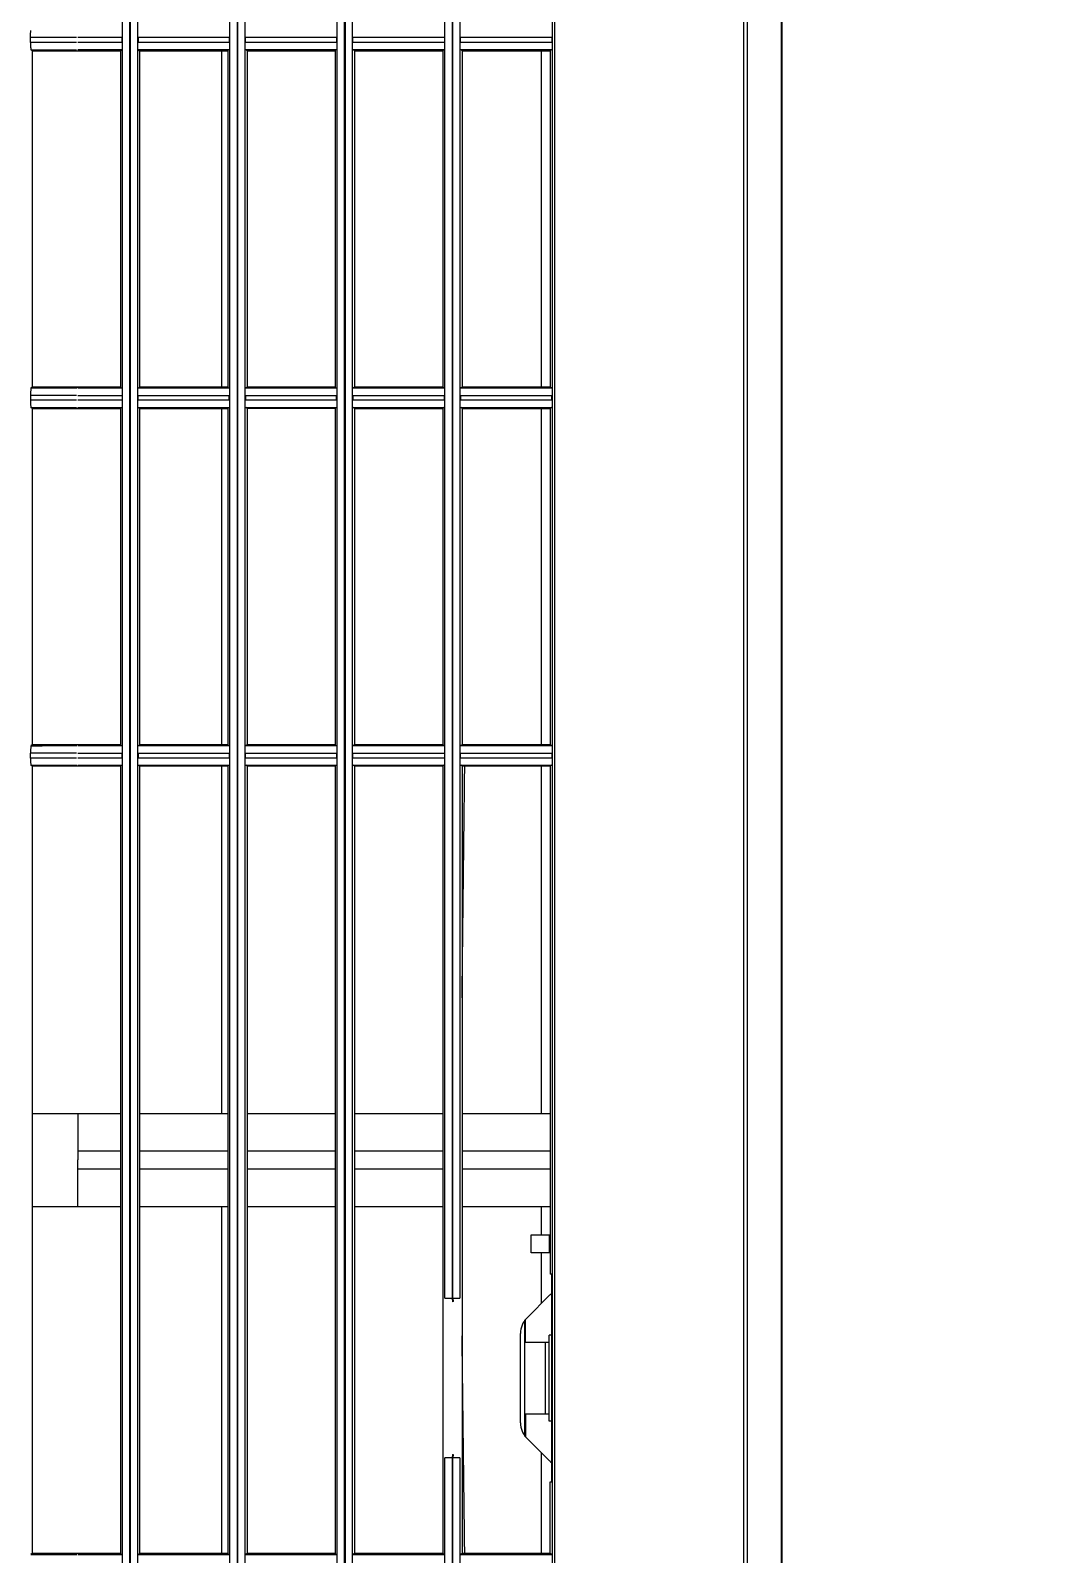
# Model space of a CAD drawing. Header units: centimetres. Extents: x 31 to 22766, y 238 to 3306.
# Drawn here: x 1756.53 to 1770.67, y 1221.64 to 1242.94 of the extents above; entities that cross this region are included whole.
import ezdxf
from ezdxf.xclip import XClip

# ---------------------------------------------------------------- set-up
doc = ezdxf.new("R2010")
doc.units = ezdxf.units.CM
doc.header["$XCLIPFRAME"] = 0
doc.layers.add('00_BORDA_DUVAR', color=8, linetype='Continuous', lineweight=40)

# ---------------------------------------------------------------- blocks, each defined once
blk = doc.blocks.new('DUVAR PLANI')
at = {"layer": '00_BORDA_DUVAR', "lineweight": 40, "extrusion": (1.81127e-16, 0, -1)}
blk.add_lwpolyline([(-36065.638, 5842.619), (-36065.638, 5612.619), (-36075.638, 5612.619), (-36075.638, 5592.619), (-36035.638, 5592.619), (-36035.638, 5612.619), (-36045.638, 5612.619), (-36045.638, 5842.619)], dxfattribs=at)
blk = doc.blocks.new('fxaq 2.8 kw iç ünite')
at = {"color": 7, "linetype": 'Continuous', "true_color": 0xffffff}
for p, q in [((11534.17, 4110.661), (11465.73, 4110.661)), ((11466.67, 4110.176), (11543.17, 4110.176)), ((11543.17, 4110.133), (11466.67, 4110.133)), ((11531.12, 4107.49), (11468.52, 4107.49)), ((11530.995, 4107.46), (11468.645, 4107.46)), ((11484.136, 4107.449), (11484.136, 4106.174)), ((11484.136, 4107.449), (11484.204, 4107.449)), ((11484.204, 4107.449), (11484.204, 4106.174)), ((11484.304, 4106.179), (11484.304, 4107.444)), ((11484.32, 4107.428), (11484.304, 4107.444)), ((11484.32, 4106.195), (11484.32, 4107.428)), ((11484.32, 4107.428), (11489.02, 4107.428)), ((11484.32, 4107.302), (11489.02, 4107.302)), ((11489.036, 4107.444), (11489.02, 4107.428)), ((11489.02, 4107.428), (11489.02, 4106.195)), ((11489.02, 4107.428), (11489.02, 4107.428)), ((11489.036, 4107.444), (11489.036, 4106.179)), ((11489.204, 4107.449), (11489.136, 4107.449)), ((11489.136, 4106.174), (11489.136, 4107.449)), ((11489.204, 4107.449), (11489.204, 4106.174)), ((11489.304, 4106.179), (11489.304, 4107.444)), ((11489.304, 4107.444), (11489.32, 4107.428)), ((11489.321, 4107.428), (11489.32, 4107.428)), ((11489.32, 4106.195), (11489.32, 4107.428)), ((11489.32, 4107.302), (11494.02, 4107.302)), ((11489.321, 4107.428), (11494.02, 4107.428)), ((11494.036, 4107.444), (11494.02, 4107.428)), ((11494.02, 4107.428), (11494.02, 4106.195)), ((11494.036, 4107.444), (11494.036, 4106.179)), ((11494.136, 4106.174), (11494.136, 4107.449)), ((11494.136, 4107.449), (11494.204, 4107.449)), ((11494.204, 4107.449), (11494.204, 4106.174)), ((11494.304, 4107.444), (11494.32, 4107.428)), ((11494.304, 4106.179), (11494.304, 4107.444)), ((11494.32, 4107.428), (11501.42, 4107.428)), ((11494.32, 4107.428), (11494.32, 4106.195)), ((11494.32, 4107.302), (11499.17, 4107.302)), ((11499.17, 4106.195), (11499.17, 4107.428)), ((11499.695, 4106.195), (11499.695, 4107.428)), ((11499.945, 4106.195), (11499.945, 4107.428)), ((11500.47, 4106.195), (11500.47, 4107.428)), ((11500.47, 4107.302), (11500.87, 4107.302)), ((11500.87, 4107.161), (11500.87, 4107.428)), ((11500.87, 4107.411), (11501.12, 4107.411)), ((11501.12, 4107.428), (11501.12, 4107.161)), ((11501.12, 4107.302), (11501.83, 4107.302)), ((11504.32, 4107.449), (11501.42, 4107.449)), ((11501.42, 4107.449), (11501.42, 4107.428)), ((11501.708, 4107.423), (11502.032, 4107.099)), ((11502.27, 4107.449), (11502.27, 4107.411)), ((11503.47, 4107.411), (11502.27, 4107.411)), ((11502.37, 4107.082), (11502.37, 4107.411)), ((11503.37, 4107.361), (11502.37, 4107.361)), ((11503.37, 4107.082), (11503.37, 4107.411)), ((11503.47, 4107.449), (11503.47, 4107.411)), ((11503.708, 4107.099), (11504.032, 4107.423)), ((11503.911, 4107.302), (11505.32, 4107.302)), ((11504.32, 4107.428), (11504.32, 4107.449)), ((11505.32, 4107.428), (11504.32, 4107.428)), ((11505.336, 4107.444), (11505.32, 4107.428)), ((11505.32, 4107.428), (11505.32, 4106.195)), ((11505.336, 4106.179), (11505.336, 4107.444)), ((11501.12, 4107.161), (11500.87, 4107.161)), ((11502.37, 4107.082), (11502.051, 4107.082)), ((11503.68, 4107.074), (11502.061, 4107.074)), ((11503.37, 4107.082), (11503.69, 4107.082)), ((11503.496, 4107.011), (11502.245, 4107.011)), ((11473.086, 4106.056), (11501.754, 4106.056)), ((11473.087, 4106.166), (11501.753, 4106.166)), ((11501.753, 4106.066), (11473.087, 4106.066)), ((11484.204, 4106.174), (11484.136, 4106.174)), ((11484.304, 4106.179), (11484.32, 4106.195)), ((11484.32, 4106.195), (11489.02, 4106.195)), ((11489.02, 4106.195), (11489.02, 4106.195)), ((11489.02, 4106.195), (11489.036, 4106.179)), ((11489.136, 4106.174), (11489.204, 4106.174)), ((11489.32, 4106.195), (11489.304, 4106.179)), ((11489.321, 4106.195), (11489.32, 4106.195)), ((11489.321, 4106.195), (11494.02, 4106.195)), ((11494.02, 4106.195), (11494.036, 4106.179)), ((11494.204, 4106.174), (11494.136, 4106.174)), ((11494.32, 4106.195), (11494.304, 4106.179)), ((11494.32, 4106.195), (11505.32, 4106.195)), ((11501.753, 4106.066), (11501.753, 4106.166)), ((11501.753, 4106.066), (11501.802, 4106.071)), ((11501.754, 4106.056), (11501.753, 4106.066)), ((11501.754, 4106.056), (11501.803, 4106.061)), ((11501.754, 4105.956), (11501.754, 4106.056)), ((11501.802, 4106.071), (11501.803, 4106.061)), ((11503.938, 4106.061), (11503.939, 4106.071)), ((11503.938, 4106.061), (11503.986, 4106.056)), ((11503.939, 4106.071), (11503.987, 4106.066)), ((11503.987, 4106.066), (11503.986, 4106.056)), ((11503.986, 4106.056), (11503.986, 4105.956)), ((11503.986, 4106.056), (11526.604, 4106.056)), ((11503.987, 4106.166), (11503.987, 4106.066)), ((11503.987, 4106.166), (11526.603, 4106.166)), ((11526.603, 4106.066), (11503.987, 4106.066)), ((11505.32, 4106.195), (11505.336, 4106.179)), ((11501.754, 4105.956), (11473.086, 4105.956)), ((11484.136, 4105.949), (11484.204, 4105.949)), ((11484.136, 4105.949), (11484.136, 4104.669)), ((11484.204, 4105.949), (11484.204, 4104.669)), ((11484.32, 4105.928), (11484.304, 4105.944)), ((11484.304, 4104.674), (11484.304, 4105.944)), ((11484.32, 4104.69), (11484.32, 4105.928)), ((11484.32, 4105.928), (11489.02, 4105.928)), ((11489.036, 4105.944), (11489.02, 4105.928)), ((11489.02, 4105.928), (11489.02, 4104.69)), ((11489.02, 4105.928), (11489.02, 4105.928)), ((11489.036, 4105.944), (11489.036, 4104.674)), ((11489.204, 4105.949), (11489.136, 4105.949)), ((11489.136, 4104.669), (11489.136, 4105.949)), ((11489.204, 4105.949), (11489.204, 4104.669)), ((11489.304, 4105.944), (11489.32, 4105.928)), ((11489.304, 4104.674), (11489.304, 4105.944)), ((11489.32, 4104.69), (11489.32, 4105.928)), ((11489.321, 4105.928), (11489.32, 4105.928)), ((11489.321, 4105.928), (11494.02, 4105.928)), ((11494.036, 4105.944), (11494.02, 4105.928)), ((11494.02, 4105.928), (11494.02, 4104.69)), ((11494.036, 4105.944), (11494.036, 4104.674)), ((11494.136, 4104.669), (11494.136, 4105.949)), ((11494.136, 4105.949), (11494.204, 4105.949)), ((11494.204, 4105.949), (11494.204, 4104.669)), ((11494.304, 4105.944), (11494.32, 4105.928)), ((11494.304, 4104.674), (11494.304, 4105.944)), ((11494.32, 4105.928), (11494.32, 4104.69)), ((11494.32, 4105.928), (11505.32, 4105.928)), ((11499.17, 4104.69), (11499.17, 4105.928)), ((11499.695, 4104.69), (11499.695, 4105.928)), ((11499.945, 4104.69), (11499.945, 4105.928)), ((11500.47, 4104.69), (11500.47, 4105.928)), ((11526.604, 4105.956), (11503.986, 4105.956)), ((11505.336, 4105.944), (11505.32, 4105.928)), ((11505.32, 4105.928), (11505.32, 4104.69)), ((11505.336, 4104.674), (11505.336, 4105.944)), ((11468.52, 4104.561), (11531.12, 4104.561)), ((11531.12, 4104.551), (11468.52, 4104.551)), ((11468.645, 4104.661), (11530.995, 4104.661)), ((11484.204, 4104.669), (11484.136, 4104.669)), ((11484.304, 4104.674), (11484.32, 4104.69)), ((11484.32, 4104.69), (11489.02, 4104.69)), ((11489.02, 4104.69), (11489.036, 4104.674)), ((11489.02, 4104.69), (11489.02, 4104.69)), ((11489.136, 4104.669), (11489.204, 4104.669)), ((11489.32, 4104.69), (11489.304, 4104.674)), ((11489.321, 4104.69), (11489.32, 4104.69)), ((11489.321, 4104.69), (11494.02, 4104.69)), ((11494.02, 4104.69), (11494.036, 4104.674)), ((11494.204, 4104.669), (11494.136, 4104.669)), ((11494.32, 4104.69), (11494.304, 4104.674)), ((11494.32, 4104.69), (11505.32, 4104.69)), ((11505.32, 4104.69), (11505.336, 4104.674)), ((11530.995, 4104.451), (11468.645, 4104.451)), ((11484.136, 4104.443), (11484.204, 4104.443)), ((11484.136, 4104.443), (11484.136, 4103.17)), ((11484.204, 4104.443), (11484.204, 4103.17)), ((11484.32, 4104.422), (11484.304, 4104.438)), ((11484.304, 4103.175), (11484.304, 4104.438)), ((11484.32, 4104.422), (11489.02, 4104.422)), ((11484.32, 4103.191), (11484.32, 4104.422)), ((11489.036, 4104.438), (11489.02, 4104.422)), ((11489.02, 4104.422), (11489.02, 4103.191)), ((11489.02, 4104.422), (11489.02, 4104.422)), ((11489.036, 4104.438), (11489.036, 4103.175)), ((11489.136, 4103.17), (11489.136, 4104.443)), ((11489.204, 4104.443), (11489.136, 4104.443)), ((11489.204, 4104.443), (11489.204, 4103.17)), ((11489.304, 4104.438), (11489.32, 4104.422)), ((11489.304, 4103.175), (11489.304, 4104.438)), ((11489.32, 4104.422), (11489.32, 4103.191)), ((11489.321, 4104.422), (11489.32, 4104.422)), ((11489.321, 4104.422), (11494.02, 4104.422)), ((11494.036, 4104.438), (11494.02, 4104.422)), ((11494.02, 4104.422), (11494.02, 4103.191)), ((11494.036, 4104.438), (11494.036, 4103.175)), ((11494.136, 4104.443), (11494.204, 4104.443)), ((11494.136, 4103.17), (11494.136, 4104.443)), ((11494.204, 4104.443), (11494.204, 4103.17)), ((11494.304, 4103.175), (11494.304, 4104.438)), ((11494.304, 4104.438), (11494.32, 4104.422)), ((11494.32, 4104.422), (11494.32, 4103.191)), ((11494.32, 4104.422), (11505.32, 4104.422)), ((11499.17, 4103.191), (11499.17, 4104.422)), ((11499.695, 4103.191), (11499.695, 4104.422)), ((11499.945, 4103.191), (11499.945, 4104.422)), ((11500.47, 4103.191), (11500.47, 4104.422)), ((11505.336, 4104.438), (11505.32, 4104.422)), ((11505.32, 4104.422), (11505.32, 4103.191)), ((11505.336, 4103.175), (11505.336, 4104.438)), ((11531.12, 4103.061), (11468.52, 4103.061)), ((11468.52, 4103.051), (11531.12, 4103.051)), ((11468.645, 4103.161), (11530.995, 4103.161)), ((11484.204, 4103.17), (11484.136, 4103.17)), ((11484.304, 4103.175), (11484.32, 4103.191)), ((11484.32, 4103.191), (11489.02, 4103.191)), ((11489.02, 4103.191), (11489.02, 4103.191)), ((11489.02, 4103.191), (11489.036, 4103.175)), ((11489.136, 4103.17), (11489.204, 4103.17)), ((11489.32, 4103.191), (11489.304, 4103.175)), ((11489.321, 4103.191), (11489.32, 4103.191)), ((11489.321, 4103.191), (11494.02, 4103.191)), ((11494.02, 4103.191), (11494.036, 4103.175)), ((11494.204, 4103.17), (11494.136, 4103.17)), ((11494.32, 4103.191), (11494.304, 4103.175)), ((11494.32, 4103.191), (11505.32, 4103.191)), ((11505.32, 4103.191), (11505.336, 4103.175)), ((11530.995, 4102.951), (11468.645, 4102.951)), ((11484.136, 4102.943), (11484.204, 4102.943)), ((11484.136, 4102.943), (11484.136, 4101.668)), ((11484.204, 4102.943), (11484.204, 4101.668)), ((11484.304, 4101.673), (11484.304, 4102.938)), ((11484.32, 4102.922), (11484.304, 4102.938)), ((11484.32, 4101.689), (11484.32, 4102.922)), ((11484.32, 4102.922), (11489.02, 4102.922)), ((11484.32, 4102.835), (11489.02, 4102.835)), ((11489.036, 4102.938), (11489.02, 4102.922)), ((11489.02, 4102.922), (11489.02, 4102.922)), ((11489.02, 4102.922), (11489.02, 4101.689)), ((11489.036, 4102.938), (11489.036, 4101.673)), ((11489.136, 4101.668), (11489.136, 4102.943)), ((11489.204, 4102.943), (11489.136, 4102.943)), ((11489.204, 4102.943), (11489.204, 4101.668)), ((11489.304, 4101.673), (11489.304, 4102.938)), ((11489.304, 4102.938), (11489.32, 4102.922)), ((11489.32, 4101.689), (11489.32, 4102.922)), ((11489.321, 4102.922), (11489.32, 4102.922)), ((11489.32, 4102.835), (11494.02, 4102.835)), ((11489.321, 4102.922), (11494.02, 4102.922)), ((11494.036, 4102.938), (11494.02, 4102.922)), ((11494.02, 4102.922), (11494.02, 4101.689)), ((11494.036, 4102.938), (11494.036, 4101.673)), ((11494.136, 4102.943), (11494.204, 4102.943)), ((11494.136, 4101.668), (11494.136, 4102.943)), ((11494.204, 4102.943), (11494.204, 4101.668)), ((11494.304, 4102.938), (11494.32, 4102.922)), ((11494.304, 4101.673), (11494.304, 4102.938)), ((11494.32, 4102.922), (11505.32, 4102.922)), ((11494.32, 4102.922), (11494.32, 4101.689)), ((11494.32, 4102.835), (11499.17, 4102.835)), ((11499.17, 4101.689), (11499.17, 4102.922)), ((11499.695, 4101.689), (11499.695, 4102.922)), ((11499.945, 4101.689), (11499.945, 4102.922)), ((11500.47, 4101.689), (11500.47, 4102.922)), ((11500.47, 4102.835), (11505.32, 4102.835)), ((11505.336, 4102.938), (11505.32, 4102.922)), ((11505.32, 4102.922), (11505.32, 4101.689)), ((11505.336, 4101.673), (11505.336, 4102.938)), ((11468.52, 4101.551), (11531.12, 4101.551)), ((11531.02, 4101.561), (11468.62, 4101.561)), ((11468.645, 4101.661), (11530.995, 4101.661)), ((11484.136, 4101.668), (11484.204, 4101.668)), ((11484.32, 4101.689), (11484.304, 4101.673)), ((11484.32, 4101.689), (11489.02, 4101.689)), ((11489.02, 4101.689), (11489.02, 4101.689)), ((11489.036, 4101.673), (11489.02, 4101.689)), ((11489.204, 4101.668), (11489.136, 4101.668)), ((11489.304, 4101.673), (11489.32, 4101.689)), ((11489.321, 4101.689), (11489.32, 4101.689)), ((11489.321, 4101.689), (11494.02, 4101.689)), ((11494.036, 4101.673), (11494.02, 4101.689)), ((11494.136, 4101.668), (11494.204, 4101.668)), ((11494.304, 4101.673), (11494.32, 4101.689)), ((11494.32, 4101.689), (11505.32, 4101.689)), ((11505.336, 4101.673), (11505.32, 4101.689)), ((11530.995, 4101.451), (11468.645, 4101.451)), ((11484.136, 4101.444), (11484.136, 4100.825)), ((11484.204, 4101.444), (11484.136, 4101.444)), ((11484.204, 4101.444), (11484.204, 4100.825)), ((11484.304, 4100.825), (11484.304, 4101.439)), ((11484.304, 4101.439), (11484.32, 4101.423)), ((11484.32, 4100.187), (11484.32, 4101.423)), ((11484.32, 4101.423), (11489.02, 4101.423)), ((11489.02, 4101.423), (11489.036, 4101.439)), ((11489.02, 4100.187), (11489.02, 4101.423)), ((11489.02, 4101.423), (11489.02, 4100.83)), ((11489.036, 4101.439), (11489.036, 4100.825)), ((11489.136, 4101.444), (11489.204, 4101.444)), ((11489.136, 4100.825), (11489.136, 4101.444)), ((11489.204, 4101.444), (11489.204, 4100.825)), ((11489.32, 4101.423), (11489.304, 4101.439)), ((11489.304, 4100.825), (11489.304, 4101.439)), ((11489.32, 4100.187), (11489.32, 4101.423)), ((11489.32, 4101.423), (11494.02, 4101.423)), ((11489.321, 4101.423), (11489.321, 4100.83)), ((11494.02, 4101.423), (11494.036, 4101.439)), ((11494.02, 4101.423), (11494.02, 4100.187)), ((11494.036, 4101.439), (11494.036, 4100.825)), ((11494.136, 4100.825), (11494.136, 4101.444)), ((11494.204, 4101.444), (11494.136, 4101.444)), ((11494.204, 4101.444), (11494.204, 4100.825)), ((11494.32, 4101.423), (11494.304, 4101.439)), ((11494.304, 4100.825), (11494.304, 4101.439)), ((11494.32, 4101.423), (11505.32, 4101.423)), ((11494.32, 4101.423), (11494.32, 4100.187)), ((11499.17, 4100.187), (11499.17, 4101.423)), ((11499.695, 4100.825), (11499.695, 4101.423)), ((11499.945, 4100.825), (11499.945, 4101.423)), ((11500.47, 4100.187), (11500.47, 4101.423)), ((11505.32, 4101.423), (11505.336, 4101.439)), ((11505.32, 4101.423), (11505.32, 4100.187)), ((11505.336, 4100.825), (11505.336, 4101.439)), ((11484.136, 4100.807), (11484.136, 4100.166)), ((11484.204, 4100.807), (11484.204, 4100.166)), ((11489.02, 4100.825), (11489.02, 4100.187)), ((11489.204, 4100.807), (11489.204, 4100.166)), ((11489.321, 4100.825), (11489.321, 4100.187)), ((11494.204, 4100.807), (11494.204, 4100.166)), ((11494.304, 4100.171), (11494.304, 4100.811)), ((11499.17, 4100.825), (11499.695, 4100.825)), ((11499.695, 4100.825), (11499.82, 4100.825)), ((11500.47, 4100.825), (11499.82, 4100.825)), ((11505.336, 4100.171), (11505.336, 4100.811)), ((11484.038, 4100.17), (11484.036, 4100.171)), ((11484.039, 4100.17), (11484.038, 4100.17)), ((11484.042, 4100.17), (11484.039, 4100.17)), ((11484.045, 4100.169), (11484.042, 4100.17)), ((11484.05, 4100.169), (11484.045, 4100.169)), ((11484.055, 4100.168), (11484.05, 4100.169)), ((11484.061, 4100.168), (11484.055, 4100.168)), ((11484.067, 4100.167), (11484.061, 4100.168)), ((11484.075, 4100.167), (11484.067, 4100.167)), ((11484.082, 4100.167), (11484.075, 4100.167)), ((11484.091, 4100.167), (11484.082, 4100.167)), ((11484.099, 4100.166), (11484.091, 4100.167)), ((11484.108, 4100.166), (11484.099, 4100.166)), ((11484.117, 4100.166), (11484.108, 4100.166)), ((11484.126, 4100.166), (11484.117, 4100.166)), ((11484.136, 4100.166), (11484.126, 4100.166)), ((11484.204, 4100.166), (11484.136, 4100.166)), ((11484.204, 4100.166), (11484.214, 4100.166)), ((11484.214, 4100.166), (11484.224, 4100.166)), ((11484.224, 4100.166), (11484.233, 4100.166)), ((11484.233, 4100.166), (11484.241, 4100.166)), ((11484.241, 4100.166), (11484.25, 4100.167)), ((11484.25, 4100.167), (11484.258, 4100.167)), ((11484.258, 4100.167), (11484.266, 4100.167)), ((11484.266, 4100.167), (11484.273, 4100.167)), ((11484.273, 4100.167), (11484.28, 4100.168)), ((11484.28, 4100.168), (11484.286, 4100.168)), ((11484.286, 4100.168), (11484.291, 4100.169)), ((11484.291, 4100.169), (11484.295, 4100.169)), ((11484.295, 4100.169), (11484.298, 4100.17)), ((11484.298, 4100.17), (11484.301, 4100.17)), ((11484.301, 4100.17), (11484.303, 4100.17)), ((11484.303, 4100.17), (11484.304, 4100.171)), ((11484.304, 4100.171), (11484.32, 4100.187)), ((11484.32, 4100.187), (11489.02, 4100.187)), ((11489.02, 4100.187), (11489.036, 4100.171)), ((11489.136, 4100.166), (11489.204, 4100.166)), ((11489.204, 4100.166), (11489.214, 4100.166)), ((11489.214, 4100.166), (11489.224, 4100.166)), ((11489.224, 4100.166), (11489.233, 4100.166)), ((11489.233, 4100.166), (11489.241, 4100.166)), ((11489.241, 4100.166), (11489.25, 4100.167)), ((11489.25, 4100.167), (11489.258, 4100.167)), ((11489.258, 4100.167), (11489.266, 4100.167)), ((11489.266, 4100.167), (11489.273, 4100.167)), ((11489.273, 4100.167), (11489.28, 4100.168)), ((11489.28, 4100.168), (11489.286, 4100.168)), ((11489.286, 4100.168), (11489.291, 4100.169)), ((11489.291, 4100.169), (11489.295, 4100.169)), ((11489.295, 4100.169), (11489.298, 4100.17)), ((11489.298, 4100.17), (11489.301, 4100.17)), ((11489.301, 4100.17), (11489.303, 4100.17)), ((11489.303, 4100.17), (11489.304, 4100.171)), ((11489.32, 4100.187), (11489.304, 4100.171)), ((11489.32, 4100.187), (11494.02, 4100.187)), ((11494.02, 4100.187), (11494.036, 4100.171)), ((11494.204, 4100.166), (11494.136, 4100.166)), ((11494.204, 4100.166), (11494.214, 4100.166)), ((11494.214, 4100.166), (11494.224, 4100.166)), ((11494.224, 4100.166), (11494.233, 4100.166)), ((11494.233, 4100.166), (11494.241, 4100.166)), ((11494.241, 4100.166), (11494.25, 4100.167)), ((11494.25, 4100.167), (11494.258, 4100.167)), ((11494.258, 4100.167), (11494.266, 4100.167)), ((11494.266, 4100.167), (11494.273, 4100.167)), ((11494.273, 4100.167), (11494.28, 4100.168)), ((11494.28, 4100.168), (11494.286, 4100.168)), ((11494.286, 4100.168), (11494.291, 4100.169)), ((11494.291, 4100.169), (11494.295, 4100.169)), ((11494.295, 4100.169), (11494.298, 4100.17)), ((11494.298, 4100.17), (11494.301, 4100.17)), ((11494.301, 4100.17), (11494.303, 4100.17)), ((11494.303, 4100.17), (11494.304, 4100.171)), ((11494.32, 4100.187), (11494.304, 4100.171)), ((11494.32, 4100.187), (11505.32, 4100.187)), ((11505.32, 4100.187), (11505.336, 4100.171)), ((11505.338, 4100.17), (11505.336, 4100.171))]:
    blk.add_line(p, q, dxfattribs=at)
for centre, radius, start, end in [((11501.92, 4107.636), 0.3, 218.3911, 225), ((11503.82, 4107.636), 0.3, 315, 321.6089), ((11502.245, 4107.311), 0.3, 225, 270), ((11503.496, 4107.311), 0.3, 270, 315), ((11276.071, -14188.464), 18295.999, 89.306388, 89.316513), ((11720.487, -13901.177), 18008.694, 90.684582, 90.694257), ((-28106.143, 4103.059), 39590.448, 359.99582, 359.996746), ((51078.662, 4103.059), 39589.626, 180.003254, 180.00418), ((50566.615, 4102.974), 39077.479, 180.003178, 180.004118), ((-28101.091, 4103.059), 39590.395, 359.99582, 359.996746), ((51083.64, 4103.059), 39589.604, 180.003254, 180.00418), ((50571.598, 4102.974), 39077.462, 180.003178, 180.004118), ((11489.122, 4100.881), 0.715, 263.1416, 271.1645), ((11494.122, 4100.881), 0.715, 263.1416, 271.1645)]:
    blk.add_arc(centre, radius, start, end, dxfattribs=at)
blk = doc.blocks.new('G$CCD2FF134')
at = {"rotation": 270}
blk.add_blockref('fxaq 2.8 kw iç ünite', (-6050.661, 10454.95), dxfattribs=at)

msp = doc.modelspace()

# ---------------------------------------------------------------- block references
ref = msp.add_blockref('G$CCD2FF134', (3707.025, 2272.025))
XClip(ref).set_block_clipping_path([(-3470.0000000001, -1889.9999999982), (349.9999999999, 300.0000000019)])
msp.add_blockref('DUVAR PLANI', (-34278.613, -4520.594))

doc.saveas('drawing.dxf')
